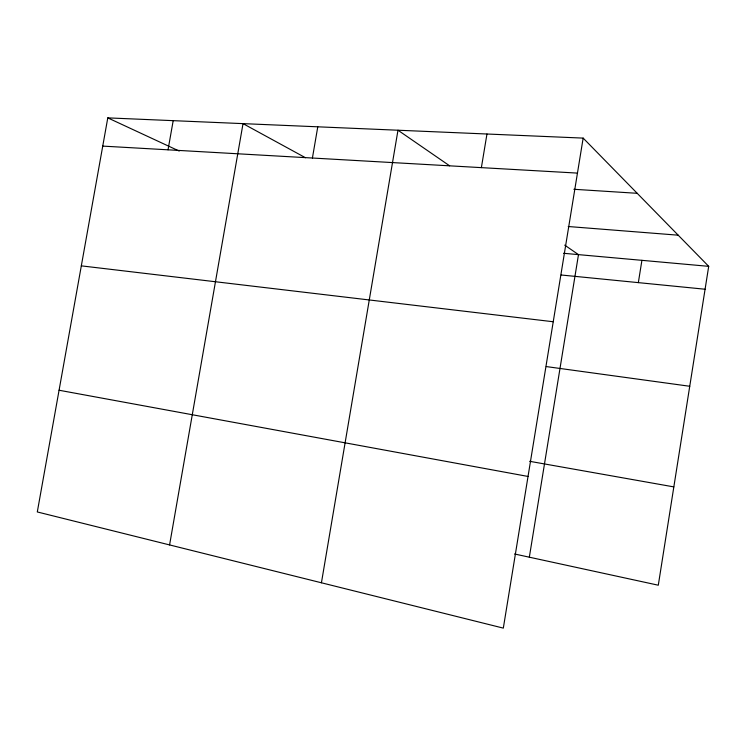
<?xml version="1.0" encoding="UTF-8"?>
<svg xmlns="http://www.w3.org/2000/svg" width="746" height="746" viewBox="0 0 746 746"><rect width="100%" height="100%" fill="white"/><g stroke="black" fill="none" stroke-linecap="round" stroke-linejoin="round"><path stroke-width="1.12" d="M583.158 138.103L503.317 628.123L37.3 511.952L107.788 117.877L583.158 138.103L708.7 266.341L658.298 585.209L514.553 553.98M638.343 282.631L641.914 260.335M529.334 557.197L578.486 254.628L564.694 245.126M481.375 167.636L486.961 134.01M321.433 582.785L397.982 130.224L449.624 165.817M312.415 158.021L317.777 126.811M169.584 544.925L243.028 123.631L305.478 157.732M168.036 149.815L173.193 120.656M102.743 146.104L577.46 173.1M573.87 189.279L637.205 193.307M568.228 226.514L678.198 235.186M563.547 253.286L708.7 266.341M561.178 274.994L705.082 289.234M81.323 265.856L553.234 321.75M546.258 366.575L689.742 386.269M529.651 461.308L673.834 486.896M59.074 390.242L528.028 476.452M107.788 117.877L179.217 151.065"/></g></svg>
